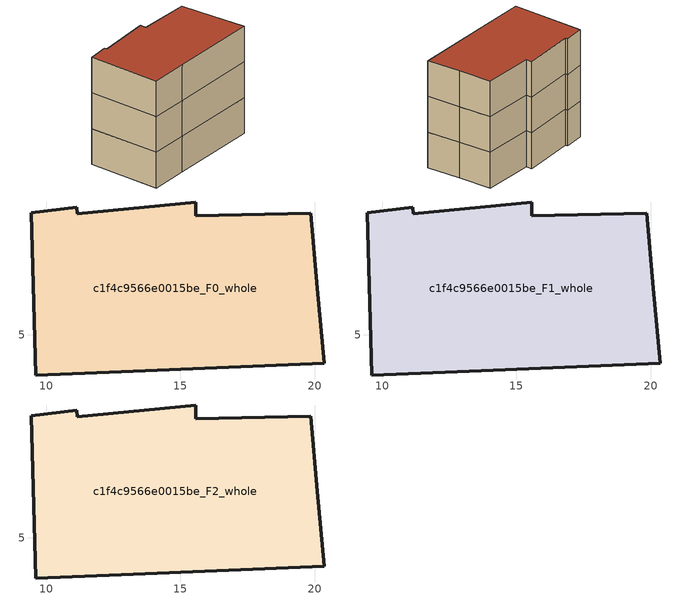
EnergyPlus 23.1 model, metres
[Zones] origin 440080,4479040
c1f4c9566e0015be_F0_whole
 floor ground (EU_floor_Construction): 19.86,9.53 20.11,6.73 20.36,3.94 12.79,3.62 9.61,3.5 9.45,9.55 11.14,9.75 11.15,9.52 15.57,9.95 15.58,9.44 z0
 wall outside (EU_wall_Construction): 9.61,3.5 12.79,3.62 20.36,3.94 20.11,6.73 19.86,9.53 15.58,9.44 15.57,9.95 11.15,9.52 11.14,9.75 9.45,9.55 9.61,3.5 z0:3
c1f4c9566e0015be_F1_whole
 floor to c1f4c9566e0015be_F0_whole (EU_floor_Construction): 19.86,9.53 20.11,6.73 20.36,3.94 12.79,3.62 9.61,3.5 9.45,9.55 11.14,9.75 11.15,9.52 15.57,9.95 15.58,9.44 z3
 wall outside (EU_wall_Construction): 9.61,3.5 12.79,3.62 20.36,3.94 20.11,6.73 19.86,9.53 15.58,9.44 15.57,9.95 11.15,9.52 11.14,9.75 9.45,9.55 9.61,3.5 z3:6
c1f4c9566e0015be_F2_whole
 floor to c1f4c9566e0015be_F1_whole (EU_floor_Construction): 19.86,9.53 20.11,6.73 20.36,3.94 12.79,3.62 9.61,3.5 9.45,9.55 11.14,9.75 11.15,9.52 15.57,9.95 15.58,9.44 z6
 wall outside (EU_wall_Construction): 9.61,3.5 12.79,3.62 20.36,3.94 20.11,6.73 19.86,9.53 15.58,9.44 15.57,9.95 11.15,9.52 11.14,9.75 9.45,9.55 9.61,3.5 z6:9
 roof outside (EU_roof_Construction): 20.36,3.94 20.11,6.73 19.86,9.53 15.58,9.44 15.57,9.95 11.15,9.52 11.14,9.75 9.45,9.55 9.61,3.5 12.79,3.62 z9
[Building]
EU S2 Campaign: North Axis=0; Terrain=City; Solar Distribution=FullExterior
[Site:Location]
Madrid: Latitude=40.5; Longitude=-3.5; Time Zone=1; Elevation=609
[SizingPeriod:WeatherFileDays]
AnnualSizingPeriod: Begin Month=1; Begin Day of Month=1; End Month=12; End Day of Month=31; Day of Week for Start Day=Monday; Use Weather File Daylight Saving Period=No; Use Weather File Rain and Snow Indicators=No
[MATERIAL]
EU_InternalMass_Material: Roughness=MediumRough; Thickness=0.1; Conductivity=1; Density=1800; Specific Heat=900; Thermal Absorptance=0.9; Solar Absorptance=0.7; Visible Absorptance=0.7
[MATERIAL:NOMASS] Roughness=MediumRough; Thermal Absorptance=0.9; Solar Absorptance=0.7; Visible Absorptance=0.7
Name | Thermal Resistance
EU_wall_NoMass | 1.60022
EU_roof_NoMass | 1.57597
EU_floor_NoMass | 0.470652
[CONSTRUCTION]
EU_wall_Construction: EU_wall_NoMass
EU_roof_Construction: EU_roof_NoMass
EU_floor_Construction: EU_floor_NoMass
EU_InternalMass_Construction: EU_InternalMass_Material
[ZONE] Type=1; Multiplier=1; Ceiling Height=autocalculate; Volume=187.457; Floor Area=autocalculate; Part of Total Floor Area=Yes
c1f4c9566e0015be_F0_whole; c1f4c9566e0015be_F1_whole; c1f4c9566e0015be_F2_whole
[INTERNALMASS] Construction=EU_InternalMass_Construction; Surface Area=62.4858
Name | Zone or ZoneList
c1f4c9566e0015be_F0_whole_EU_InternalMass | c1f4c9566e0015be_F0_whole
c1f4c9566e0015be_F1_whole_EU_InternalMass | c1f4c9566e0015be_F1_whole
c1f4c9566e0015be_F2_whole_EU_InternalMass | c1f4c9566e0015be_F2_whole
[OTHEREQUIPMENT] Fuel Type=Electricity; Design Level Calculation Method=Watts/Area; Power per Zone Floor Area=1; Fraction Latent=0; Fraction Radiant=0; Fraction Lost=0; Carbon Dioxide Generation Rate=0; EndUse Subcategory=EU_Step8_InternalGains
Name | Zone or ZoneList or Space or SpaceList | Schedule
EU_Step8_InternalGain_c1f4c9566e0015be_F0_whole_f000 | c1f4c9566e0015be_F0_whole | EU_Step8_GainSchedule_c1f4c9566e0015be_F0_whole_f000
EU_Step8_InternalGain_c1f4c9566e0015be_F1_whole_f000 | c1f4c9566e0015be_F1_whole | EU_Step8_GainSchedule_c1f4c9566e0015be_F1_whole_f000
EU_Step8_InternalGain_c1f4c9566e0015be_F2_whole_f000 | c1f4c9566e0015be_F2_whole | EU_Step8_GainSchedule_c1f4c9566e0015be_F2_whole_f000
[ZONEVENTILATION:DESIGNFLOWRATE] Schedule=EU_AlwaysOn; Design Flow Rate Calculation Method=AirChanges/Hour; Air Changes per Hour=0.480704; Ventilation Type=Natural; Fan Pressure Rise=0; Fan Total Efficiency=1; Constant Term Coefficient=1; Temperature Term Coefficient=0; Velocity Term Coefficient=0; Velocity Squared Term Coefficient=0; Minimum Indoor Temperature=-100; Maximum Indoor Temperature=100; Delta Temperature=-100; Minimum Outdoor Temperature=-100; Maximum Outdoor Temperature=100; Maximum Wind Speed=40
Name | Zone or ZoneList or Space or SpaceList
EU_ConstantAir_c1f4c9566e0015be_F0_whole | c1f4c9566e0015be_F0_whole
EU_ConstantAir_c1f4c9566e0015be_F1_whole | c1f4c9566e0015be_F1_whole
EU_ConstantAir_c1f4c9566e0015be_F2_whole | c1f4c9566e0015be_F2_whole
[HVACTEMPLATE:THERMOSTAT] Constant Heating Setpoint=20; Constant Cooling Setpoint=50
EU_HeatOnly_c1f4c9566e0015be_F0_whole; EU_HeatOnly_c1f4c9566e0015be_F1_whole; EU_HeatOnly_c1f4c9566e0015be_F2_whole
[HVACTEMPLATE:ZONE:IDEALLOADSAIRSYSTEM] System Availability Schedule=EU_AlwaysOn; Maximum Heating Supply Air Temperature=50; Minimum Cooling Supply Air Temperature=13; Maximum Heating Supply Air Humidity Ratio=0.0156; Minimum Cooling Supply Air Humidity Ratio=0.0077; Heating Limit=NoLimit; Cooling Limit=NoLimit; Heating Availability Schedule=EU_AlwaysOn; Cooling Availability Schedule=EU_CoolingOff; Dehumidification Control Type=ConstantSensibleHeatRatio; Cooling Sensible Heat Ratio=0.7; Dehumidification Setpoint=60; Humidification Control Type=None; Humidification Setpoint=30; Outdoor Air Method=None; Outdoor Air Flow Rate per Person=0.00944; Outdoor Air Flow Rate per Zone Floor Area=0; Outdoor Air Flow Rate per Zone=0; Demand Controlled Ventilation Type=None; Outdoor Air Economizer Type=NoEconomizer; Heat Recovery Type=None; Sensible Heat Recovery Effectiveness=0.7; Latent Heat Recovery Effectiveness=0.65
Name | Template Thermostat
c1f4c9566e0015be_F0_whole | EU_HeatOnly_c1f4c9566e0015be_F0_whole
c1f4c9566e0015be_F1_whole | EU_HeatOnly_c1f4c9566e0015be_F1_whole
c1f4c9566e0015be_F2_whole | EU_HeatOnly_c1f4c9566e0015be_F2_whole
[SIZING:ZONE] Zone Cooling Design Supply Air Temperature Input Method=SupplyAirTemperature; Zone Cooling Design Supply Air Temperature=13; Zone Heating Design Supply Air Temperature Input Method=SupplyAirTemperature; Zone Heating Design Supply Air Temperature=50; Zone Cooling Design Supply Air Humidity Ratio=0.008; Zone Heating Design Supply Air Humidity Ratio=0.008; Cooling Design Air Flow Method=DesignDay; Cooling Design Air Flow Rate=0; Cooling Minimum Air Flow per Zone Floor Area=0.000762; Cooling Minimum Air Flow=0; Cooling Minimum Air Flow Fraction=0.2; Heating Design Air Flow Method=DesignDay; Heating Design Air Flow Rate=0; Heating Maximum Air Flow per Zone Floor Area=0.002032; Heating Maximum Air Flow=0.141576; Heating Maximum Air Flow Fraction=0.3; Account for Dedicated Outdoor Air System=No; Dedicated Outdoor Air System Control Strategy=NeutralSupplyAir; Dedicated Outdoor Air Low Setpoint Temperature for Design=autosize; Dedicated Outdoor Air High Setpoint Temperature for Design=autosize; Zone Load Sizing Method=Sensible Load Only No Latent Load; Zone Latent Cooling Design Supply Air Humidity Ratio Input Method=HumidityRatioDifference; Zone Cooling Design Supply Air Humidity Ratio Difference=0.005; Zone Latent Heating Design Supply Air Humidity Ratio Input Method=HumidityRatioDifference; Zone Humidification Design Supply Air Humidity Ratio Difference=0.005
c1f4c9566e0015be_F0_whole; c1f4c9566e0015be_F1_whole; c1f4c9566e0015be_F2_whole
[SCHEDULE:CONSTANT]
Name | Hourly Value
EU_AlwaysOn | 1
EU_CoolingOff | 0
[SCHEDULE:FILE] Column Number=1; Rows to Skip at Top=0; Number of Hours of Data=8760; Column Separator=Comma; Interpolate to Timestep=No; Minutes per Item=60; Adjust Schedule for Daylight Savings=Yes
Name | File
EU_Step8_GainSchedule_c1f4c9566e0015be_F0_whole_f000 | C:\Users\o_iseri\Desktop\OpenUBEM\openubem\outputs\eu_evidence\EU-11\ES-MAD-BERRUGUETE\idfs\c1f4c9566e0015be\c1f4c9566e0015be_F0_whole_f000_gain.csv
EU_Step8_GainSchedule_c1f4c9566e0015be_F1_whole_f000 | C:\Users\o_iseri\Desktop\OpenUBEM\openubem\outputs\eu_evidence\EU-11\ES-MAD-BERRUGUETE\idfs\c1f4c9566e0015be\c1f4c9566e0015be_F1_whole_f000_gain.csv
EU_Step8_GainSchedule_c1f4c9566e0015be_F2_whole_f000 | C:\Users\o_iseri\Desktop\OpenUBEM\openubem\outputs\eu_evidence\EU-11\ES-MAD-BERRUGUETE\idfs\c1f4c9566e0015be\c1f4c9566e0015be_F2_whole_f000_gain.csv
